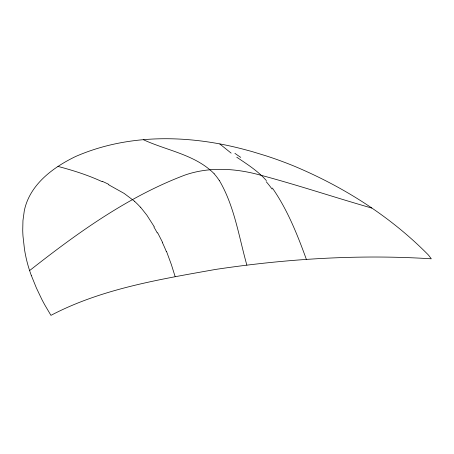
<?xml version="1.0" encoding="UTF-8"?>
<svg xmlns="http://www.w3.org/2000/svg" width="454" height="454" viewBox="0 0 454 454"><rect width="100%" height="100%" fill="white"/><g stroke="black" fill="none" stroke-linecap="round" stroke-linejoin="round"><path stroke-width="0.68" d="M29.612 270.573C77.35 233.004 127.733 196.684 184.948 175.068C208.919 166.714 235.07 168.247 259.262 174.818C297.081 184.812 334.178 197.32 371.781 208.063M57.947 166.408C73.037 170.386 87.997 175.096 102.173 181.685M143.322 139.696C166.913 150.614 195.248 154.593 214.169 173.717M108.705 184.806L124.129 193.41L134.742 201.383M236.772 157.22C247.197 164.252 258.02 171.039 266.367 180.601M231.148 153.129L219.844 144.009M140.479 207.126L146.863 215.185L154.252 226.745M272.389 188.047C287.518 209.782 297.398 234.695 306.399 259.444M219.31 180.437C234.519 206.264 238.832 236.625 246.851 265.096M157.606 232.686L162.447 242.169M166.55 251.493L171.34 264.506L175.108 276.52M31.252 275.294L36.388 287.961L41.768 299.265A261.169 143.39 25.3 0 0 44.929 305.162L50.944 315.354C101.815 288.676 159.621 279.414 215.548 269.432C286.843 258.763 359.29 254.212 431.3 258.808L429.161 255.965A35.962 19.743 25.3 0 0 428.009 254.603C390.168 216.263 343.65 186.855 294.067 166.09A227.096 124.68 25.3 0 0 265.851 155.767L252.027 151.562A245.472 134.77 25.3 0 0 247.141 150.24C191.282 134.844 129.532 132.971 75.625 156.499C54.605 166.629 32.932 182.185 25.651 205.492A193.898 106.452 25.3 0 0 24.295 210.798L22.955 220.553L22.734 230.428A333.951 183.348 25.3 0 0 22.995 236.154L24.459 249.093A326.267 179.126 25.3 0 0 25.191 253.36L26.048 257.577A262.77 144.27 25.3 0 0 31.247 275.294M162.265 242.3A136.047 99.488 78.3 0 1 166.357 251.612M153.94 227.028A191.304 146.494 80.1 0 1 157.277 232.959M134.696 201.474A76.749 60.609 82.1 0 1 140.417 207.217M102.303 181.322A327.107 273.41 -82.8 0 1 108.852 184.42M240.756 157.373A250.324 64.604 11.6 0 1 234.905 153.338M266.18 181.674A73.764 34.816 70 0 1 272.054 189.068M214.14 173.78A55.677 35.032 81.4 0 1 219.271 180.499"/></g></svg>
